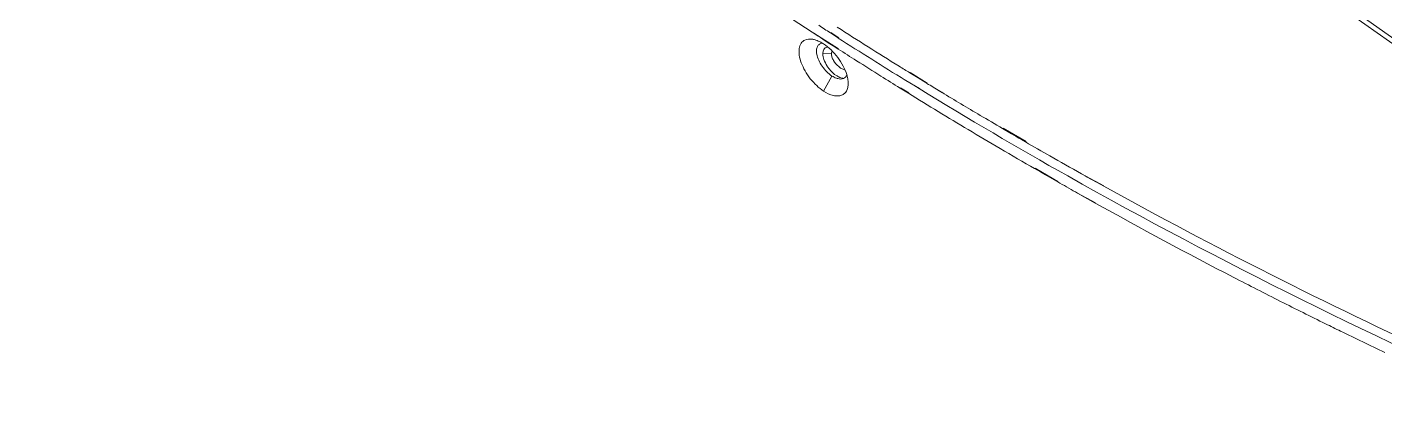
# Model space of a CAD drawing. Header units: millimetres. Extents: x 0 to 9253, y 0 to 2730.
# Drawn here: x 7371.9 to 7481.6, y 1496.2 to 1527.3 of the extents above; entities that cross this region are included whole.
import ezdxf

# ---------------------------------------------------------------- set-up
doc = ezdxf.new("R2010")
doc.units = ezdxf.units.MM
doc.layers.get('0').update_dxf_attribs({"lineweight": 13})

msp = doc.modelspace()

# ---------------------------------------------------------------- linework, layer by layer
at = {"color": 7, "linetype": 'Continuous'}
for p, q in [((7371.93, 1604.38), (7520.42, 1499.38)), ((7371.86, 1603.95), (7519.79, 1499.35)), ((7435.78, 1526.55), (7435.42, 1526.78)), ((7437.43, 1525.53), (7435.44, 1526.79)), ((7435.96, 1526.43), (7435.78, 1526.55)), ((7436.36, 1526.17), (7435.96, 1526.43)), ((7436.77, 1526.81), (7437.41, 1526.4)), ((7436.8, 1526.83), (7437.45, 1526.42)), ((7436.85, 1525.13), (7436.16, 1525.12)), ((7436.73, 1525.93), (7436.36, 1526.17)), ((7437, 1525.76), (7436.73, 1525.93)), ((7437.4, 1525.5), (7437, 1525.76)), ((7436.22, 1522.1), (7436.89, 1523.32)), ((7436.61, 1522.81), (7436.89, 1523.32)), ((7442.82, 1522.99), (7443.5, 1522.57)), ((7442.83, 1522.99), (7442.86, 1522.96)), ((7442.86, 1522.96), (7443.96, 1522.31)), ((7443.86, 1523.16), (7443.18, 1523.58)), ((7444.59, 1522.74), (7443.22, 1523.61)), ((7444.3, 1522.9), (7443.86, 1523.16)), ((7443.08, 1521.92), (7442.4, 1522.34)), ((7443.11, 1521.95), (7442.44, 1522.37)), ((7443.5, 1522.57), (7443.94, 1522.3)), ((7444.57, 1522.73), (7444.3, 1522.9)), ((7445.77, 1522), (7445.6, 1522.11)), ((7445.77, 1522), (7445.6, 1522.11)), ((7451.4, 1518.65), (7450.68, 1519.07)), ((7452.58, 1518.03), (7450.72, 1519.11)), ((7451.77, 1518.43), (7451.4, 1518.65)), ((7452, 1518.3), (7451.77, 1518.43)), ((7452.21, 1518.18), (7452, 1518.3)), ((7452.54, 1517.99), (7452.21, 1518.18)), ((7453.74, 1515.56), (7453.27, 1515.83)), ((7455.16, 1514.78), (7453.31, 1515.86)), ((7454.16, 1515.32), (7453.74, 1515.56)), ((7455.04, 1514.82), (7454.16, 1515.32)), ((7458.88, 1514.43), (7457.05, 1515.42)), ((7457.37, 1515.24), (7457.05, 1515.42)), ((7457.53, 1515.15), (7457.37, 1515.24)), ((7455.14, 1514.76), (7455.04, 1514.82)), ((7458.28, 1514.73), (7457.53, 1515.15)), ((7458.86, 1514.41), (7458.28, 1514.73)), ((7456.75, 1513.85), (7456.59, 1513.94)), ((7456.75, 1513.85), (7456.59, 1513.94)), ((7458.2, 1513.06), (7456.75, 1513.85)), ((7457.56, 1513.4), (7456.75, 1513.85)), ((7458.18, 1513.05), (7457.56, 1513.4))]:
    msp.add_line(p, q, dxfattribs=at)
for centre, radius, start, end in [((7638.33, 1838.06), 371.57, 236.1102, 236.9025), ((7636.07, 1835.98), 367.84, 237.0172, 237.1926), ((7638.45, 1839.81), 371.66, 237.2378, 238.149), ((7638.16, 1839.24), 371.72, 237.3118, 238.2977), ((7434.42, 1523.17), 3.28, 56.8479, 58.7382), ((7641.54, 1843.02), 377.48, 237.2615, 237.5297), ((7642.75, 1844.91), 379.72, 237.5297, 237.8791), ((7640.09, 1842.44), 374.76, 238.1485, 238.303), ((7643.95, 1846.83), 381.99, 237.8791, 238.1541), ((7646.78, 1851.42), 387.38, 238.2749, 239.1105), ((7641.57, 1844.84), 377.58, 238.5513, 238.7333), ((7643.1, 1847.38), 380.54, 238.7648, 239.3103), ((7644.42, 1849.6), 383.12, 239.3102, 239.6232), ((7648.87, 1854.92), 391.46, 239.1103, 239.5507), ((7650.52, 1857.71), 394.7, 239.5508, 240.018), ((7646.58, 1853.31), 387.42, 239.943, 240.2785), ((7647.84, 1855.52), 389.96, 240.2786, 240.7086), ((7652.85, 1861.78), 399.39, 240.3277, 240.5662), ((7663.55, 1881.88), 422.16, 243.1918, 243.7431), ((7664.58, 1883.97), 424.49, 243.743, 243.9263), ((7665.86, 1886.59), 427.41, 243.9268, 244.4581)]:
    msp.add_arc(centre, radius, start, end, dxfattribs=at)
for points, knots in [([(7434.7, 1526.23), (7434.58, 1526.18), (7434.36, 1525.98), (7434.22, 1525.52), (7434.24, 1524.97), (7434.41, 1524.35), (7434.71, 1523.71), (7435.13, 1523.09), (7435.64, 1522.54), (7436.02, 1522.23), (7436.22, 1522.1)], [0, 0, 0, 0, 0.079523, 0.169068, 0.278287, 0.407578, 0.552616, 0.705479, 0.857451, 1, 1, 1, 1]), ([(7435.59, 1526.23), (7435.51, 1526.25), (7435.22, 1526.33), (7434.89, 1526.33), (7434.7, 1526.23)], [0, 0, 0, 0, 0.288452, 1, 1, 1, 1]), ([(7436.12, 1525.97), (7436.08, 1526), (7435.91, 1526.1), (7435.73, 1526.18), (7435.59, 1526.23)], [0, 0, 0, 0, 0.26481, 1, 1, 1, 1]), ([(7435.67, 1525.09), (7435.65, 1525.2), (7435.63, 1525.41), (7435.7, 1525.7), (7435.87, 1525.91), (7436.04, 1525.97), (7436.12, 1525.98)], [0, 0, 0, 0, 0.306239, 0.559167, 0.777555, 1, 1, 1, 1]), ([(7436.19, 1525.32), (7436.18, 1525.3), (7436.17, 1525.24), (7436.16, 1525.17), (7436.16, 1525.12)], [0, 0, 0, 0, 0.237673, 1, 1, 1, 1]), ([(7436.16, 1525.12), (7436.16, 1524.96), (7436.24, 1524.61), (7436.4, 1524.29), (7436.5, 1524.13)], [0, 0, 0, 0, 0.457818, 1, 1, 1, 1]), ([(7436.36, 1525.59), (7436.31, 1525.56), (7436.24, 1525.48), (7436.2, 1525.37), (7436.19, 1525.32)], [0, 0, 0, 0, 0.477793, 1, 1, 1, 1]), ([(7438.09, 1523.43), (7438.02, 1523.67), (7437.81, 1524.16), (7437.38, 1524.83), (7436.85, 1525.44), (7436.43, 1525.78), (7436.22, 1525.92)], [0, 0, 0, 0, 0.239543, 0.497578, 0.756803, 1, 1, 1, 1]), ([(7436.55, 1525.67), (7436.53, 1525.67), (7436.46, 1525.65), (7436.4, 1525.62), (7436.36, 1525.59)], [0, 0, 0, 0, 0.260623, 1, 1, 1, 1]), ([(7436.85, 1525.13), (7436.85, 1525.15), (7436.86, 1525.22), (7436.88, 1525.3), (7436.9, 1525.35)], [0, 0, 0, 0, 0.272757, 1, 1, 1, 1]), ([(7437.44, 1524.08), (7437.27, 1524.22), (7437.06, 1524.47), (7436.89, 1524.85), (7436.85, 1525.04), (7436.85, 1525.13)], [0, 0, 0, 0, 0.536249, 0.786514, 1, 1, 1, 1]), ([(7436.89, 1523.32), (7436.74, 1523.42), (7436.46, 1523.67), (7436.09, 1524.1), (7435.82, 1524.58), (7435.7, 1524.92), (7435.67, 1525.09)], [0, 0, 0, 0, 0.247334, 0.510735, 0.768697, 1, 1, 1, 1]), ([(7436.5, 1524.13), (7436.56, 1524.05), (7436.77, 1523.75), (7437.05, 1523.48), (7437.28, 1523.34)], [0, 0, 0, 0, 0.258629, 1, 1, 1, 1]), ([(7437.61, 1523.96), (7437.6, 1523.96), (7437.54, 1524), (7437.48, 1524.04), (7437.44, 1524.08)], [0, 0, 0, 0, 0.24284, 1, 1, 1, 1]), ([(7437.37, 1523.11), (7437.34, 1523.12), (7437.17, 1523.17), (7437.01, 1523.25), (7436.89, 1523.32)], [0, 0, 0, 0, 0.229007, 1, 1, 1, 1]), ([(7437.28, 1523.34), (7437.3, 1523.33), (7437.37, 1523.28), (7437.44, 1523.24), (7437.5, 1523.22)], [0, 0, 0, 0, 0.259061, 1, 1, 1, 1]), ([(7438.1, 1523.42), (7438.08, 1523.36), (7438.01, 1523.23), (7437.77, 1523.06), (7437.52, 1523.07), (7437.37, 1523.11)], [0, 0, 0, 0, 0.243655, 0.473938, 1, 1, 1, 1]), ([(7437.5, 1523.22), (7437.51, 1523.21), (7437.58, 1523.18), (7437.65, 1523.16), (7437.7, 1523.15)], [0, 0, 0, 0, 0.261588, 1, 1, 1, 1]), ([(7437.95, 1523.82), (7437.92, 1523.83), (7437.8, 1523.85), (7437.69, 1523.91), (7437.61, 1523.96)], [0, 0, 0, 0, 0.226048, 1, 1, 1, 1]), ([(7437.7, 1523.15), (7437.72, 1523.14), (7437.76, 1523.13), (7437.8, 1523.13), (7437.84, 1523.13)], [0, 0, 0, 0, 0.258601, 1, 1, 1, 1]), ([(7438.2, 1522.85), (7438.2, 1522.9), (7438.18, 1523.09), (7438.14, 1523.28), (7438.09, 1523.43)], [0, 0, 0, 0, 0.235824, 1, 1, 1, 1]), ([(7436.22, 1522.1), (7436.46, 1521.94), (7436.84, 1521.75), (7437.35, 1521.69), (7437.67, 1521.74), (7437.93, 1521.9), (7438.12, 1522.15), (7438.21, 1522.48), (7438.21, 1522.72), (7438.2, 1522.85)], [0, 0, 0, 0, 0.305775, 0.431855, 0.542075, 0.644054, 0.748715, 0.865464, 1, 1, 1, 1]), ([(7443.94, 1522.3), (7447.9, 1519.87), (7464.19, 1510.3), (7481.16, 1501.91), (7494.23, 1496.24)], [0, 0, 0, 0, 0.24573, 1, 1, 1, 1]), ([(7495.6, 1496.41), (7492.43, 1497.77), (7479.97, 1503.32), (7467.77, 1509.47), (7458.86, 1514.41)], [0, 0, 0, 0, 0.253011, 1, 1, 1, 1]), ([(7473.15, 1505.09), (7471.89, 1505.73), (7466.86, 1508.31), (7461.88, 1510.98), (7458.18, 1513.05)], [0, 0, 0, 0, 0.251337, 1, 1, 1, 1])]:
    msp.add_open_spline(points, degree=3, knots=knots, dxfattribs=at)

doc.saveas('drawing.dxf')
